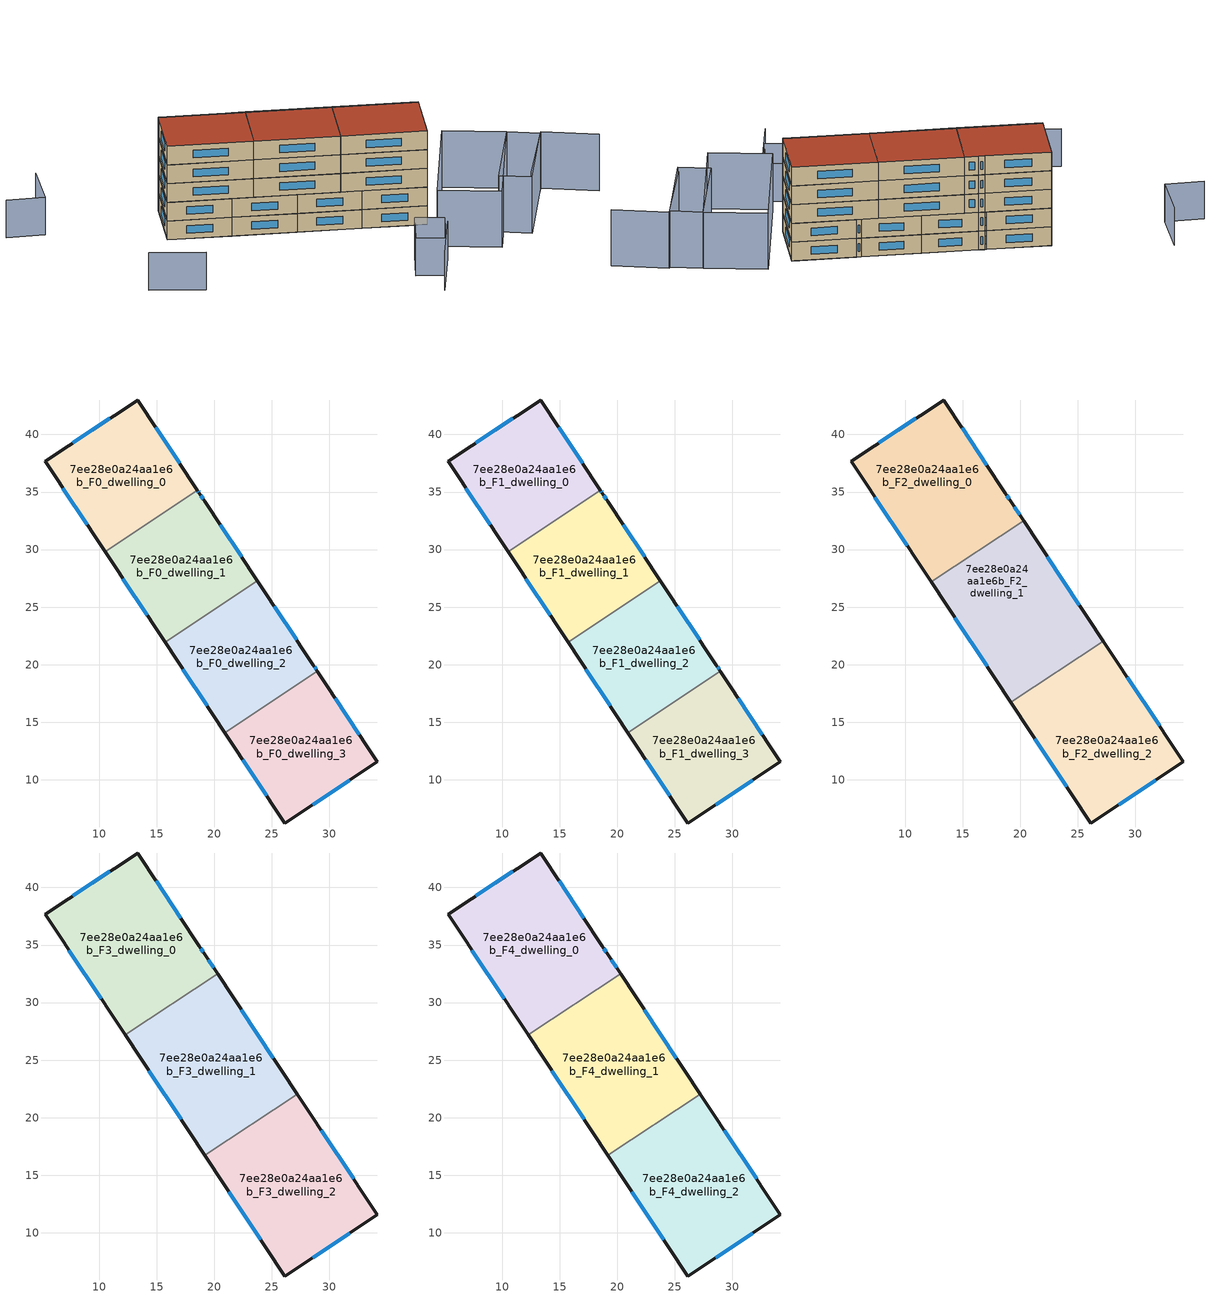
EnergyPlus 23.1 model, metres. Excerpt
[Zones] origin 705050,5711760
7ee28e0a24aa1e6b_F0_dwelling_0
 floor ground (EU_floor_Construction): 18.53,35.14 13.33,43 5.28,37.68 10.5,29.82 z0
 wall outside (EU_wall_Construction): 10.5,29.82 5.28,37.68 13.33,43 18.53,35.14 z0:3
 wall to 7ee28e0a24aa1e6b_F0_dwelling_1 (EU_wall_Construction): 18.53,35.14 10.5,29.82 z0:3
 window (EU_Window_Construction): 8.94,32.17 6.85,35.33 / 7.69,39.27 10.92,41.41 / 14.89,40.64 16.97,37.49 z0.9:2.1
7ee28e0a24aa1e6b_F0_dwelling_1
 floor ground (EU_floor_Construction): 23.74,27.28 19.15,34.21 18.69,34.91 18.53,35.14 10.5,29.82 15.71,21.96 z0
 wall outside (EU_wall_Construction): 15.71,21.96 10.5,29.82 / 18.53,35.14 18.69,34.91 19.15,34.21 23.74,27.28 z0:3
 wall to 7ee28e0a24aa1e6b_F0_dwelling_2 (EU_wall_Construction): 23.74,27.28 15.71,21.96 z0:3
 window (EU_Window_Construction): 14.15,24.31 12.06,27.46 / 18.58,35.07 18.64,34.98 / 18.83,34.7 19.01,34.42 / 20.53,32.14 22.37,29.36 z0.9:2.1
7ee28e0a24aa1e6b_F0_dwelling_2
 floor ground (EU_floor_Construction): 28.95,19.42 28.59,19.96 23.74,27.28 15.71,21.96 20.92,14.09 z0
 wall outside (EU_wall_Construction): 20.92,14.09 15.71,21.96 / 23.74,27.28 28.59,19.96 28.95,19.42 z0:3
 wall to 7ee28e0a24aa1e6b_F0_dwelling_3 (EU_wall_Construction): 28.95,19.42 20.92,14.09 z0:3
 window (EU_Window_Construction): 19.36,16.45 17.27,19.6 / 25.19,25.09 27.14,22.15 / 28.7,19.8 28.85,19.58 z0.9:2.1
7ee28e0a24aa1e6b_F0_dwelling_3
 floor ground (EU_floor_Construction): 34.17,11.55 28.95,19.42 20.92,14.09 26.13,6.24 z0
 wall outside (EU_wall_Construction): 28.95,19.42 34.17,11.55 26.13,6.24 20.92,14.09 z0:3
 window (EU_Window_Construction): 31.76,9.96 28.53,7.83 / 24.57,8.59 22.48,11.74 / 30.52,17.06 32.61,13.91 z0.9:2.1
7ee28e0a24aa1e6b_F1_dwelling_0
 floor to 7ee28e0a24aa1e6b_F0_dwelling_0 (EU_floor_Construction): 18.53,35.14 13.33,43 5.28,37.68 10.5,29.82 z3
 wall outside (EU_wall_Construction): 10.5,29.82 5.28,37.68 13.33,43 18.53,35.14 z3:6
 wall to 7ee28e0a24aa1e6b_F1_dwelling_1 (EU_wall_Construction): 18.53,35.14 10.5,29.82 z3:6
 window (EU_Window_Construction): 8.94,32.17 6.85,35.33 / 7.69,39.27 10.92,41.41 / 14.89,40.64 16.97,37.49 z3.9:5.1
7ee28e0a24aa1e6b_F1_dwelling_1
 floor to 7ee28e0a24aa1e6b_F0_dwelling_1 (EU_floor_Construction): 23.74,27.28 19.15,34.21 18.69,34.91 18.53,35.14 10.5,29.82 15.71,21.96 z3
 wall outside (EU_wall_Construction): 15.71,21.96 10.5,29.82 / 18.53,35.14 18.69,34.91 19.15,34.21 23.74,27.28 z3:6
 wall to 7ee28e0a24aa1e6b_F1_dwelling_2 (EU_wall_Construction): 23.74,27.28 15.71,21.96 z3:6
 window (EU_Window_Construction): 14.15,24.31 12.06,27.46 / 18.58,35.07 18.64,34.98 / 18.83,34.7 19.01,34.42 / 20.53,32.14 22.37,29.36 z3.9:5.1
7ee28e0a24aa1e6b_F1_dwelling_2
 floor to 7ee28e0a24aa1e6b_F0_dwelling_2 (EU_floor_Construction): 28.95,19.42 28.59,19.96 23.74,27.28 15.71,21.96 20.92,14.09 z3
 wall outside (EU_wall_Construction): 20.92,14.09 15.71,21.96 / 23.74,27.28 28.59,19.96 28.95,19.42 z3:6
 wall to 7ee28e0a24aa1e6b_F1_dwelling_3 (EU_wall_Construction): 28.95,19.42 20.92,14.09 z3:6
 window (EU_Window_Construction): 19.36,16.45 17.27,19.6 / 25.19,25.09 27.14,22.15 / 28.7,19.8 28.85,19.58 z3.9:5.1
7ee28e0a24aa1e6b_F1_dwelling_3
 floor to 7ee28e0a24aa1e6b_F0_dwelling_3 (EU_floor_Construction): 34.17,11.55 28.95,19.42 20.92,14.09 26.13,6.24 z3
 wall outside (EU_wall_Construction): 28.95,19.42 34.17,11.55 26.13,6.24 20.92,14.09 z3:6
 window (EU_Window_Construction): 31.76,9.96 28.53,7.83 / 24.57,8.59 22.48,11.74 / 30.52,17.06 32.61,13.91 z3.9:5.1
7ee28e0a24aa1e6b_F2_dwelling_0
 floor to 7ee28e0a24aa1e6b_F1_dwelling_0 (EU_floor_Construction): 18.53,35.14 13.33,43 5.28,37.68 10.5,29.82 z6
 floor to 7ee28e0a24aa1e6b_F1_dwelling_1 (EU_floor_Construction): 20.27,32.52 19.15,34.21 18.69,34.91 18.53,35.14 10.5,29.82 12.24,27.2 z6
 wall outside (EU_wall_Construction): 12.23,27.2 5.28,37.68 13.33,43 18.69,34.91 19.15,34.21 20.27,32.52 z6:9
 wall to 7ee28e0a24aa1e6b_F2_dwelling_1 (EU_wall_Construction): 20.27,32.52 12.23,27.2 z6:9
 window (EU_Window_Construction): 19.49,33.71 19.94,33.03 / 10.15,30.34 7.36,34.54 / 7.69,39.27 10.92,41.41 / 14.93,40.57 17.08,37.33 / 18.83,34.7 19.01,34.42 z6.9:8.1
7ee28e0a24aa1e6b_F2_dwelling_1
 floor to 7ee28e0a24aa1e6b_F1_dwelling_1 (EU_floor_Construction): 23.74,27.28 20.27,32.52 12.24,27.2 15.71,21.96 z6
 floor to 7ee28e0a24aa1e6b_F1_dwelling_2 (EU_floor_Construction): 27.21,22.04 23.74,27.28 15.71,21.96 19.18,16.72 z6
 wall outside (EU_wall_Construction): 20.27,32.52 27.21,22.04 / 19.18,16.71 12.23,27.2 z6:9
 wall to 7ee28e0a24aa1e6b_F2_dwelling_2 (EU_wall_Construction): 27.21,22.04 19.18,16.71 z6:9
 window (EU_Window_Construction): 22.35,29.38 25.14,25.18 / 17.1,19.85 14.31,24.06 z6.9:8.1
7ee28e0a24aa1e6b_F2_dwelling_2
 floor to 7ee28e0a24aa1e6b_F1_dwelling_2 (EU_floor_Construction): 28.95,19.42 28.59,19.96 27.21,22.04 19.18,16.71 20.92,14.09 z6
 floor to 7ee28e0a24aa1e6b_F1_dwelling_3 (EU_floor_Construction): 34.17,11.55 28.95,19.42 20.92,14.09 26.13,6.24 z6
 wall outside (EU_wall_Construction): 27.21,22.04 34.17,11.55 26.13,6.24 19.18,16.71 z6:9
 window (EU_Window_Construction): 31.76,9.96 28.53,7.83 / 24.05,9.38 21.26,13.58 / 29.3,18.9 32.09,14.69 z6.9:8.1
7ee28e0a24aa1e6b_F3_dwelling_0
 floor to 7ee28e0a24aa1e6b_F2_dwelling_0 (EU_floor_Construction): 20.27,32.52 19.15,34.21 18.69,34.91 13.33,43 5.28,37.68 12.23,27.2 z9
 wall outside (EU_wall_Construction): 12.23,27.2 5.28,37.68 13.33,43 18.69,34.91 19.15,34.21 20.27,32.52 z9:12
 wall to 7ee28e0a24aa1e6b_F3_dwelling_1 (EU_wall_Construction): 20.27,32.52 12.23,27.2 z9:12
 window (EU_Window_Construction): 19.49,33.71 19.94,33.03 / 10.15,30.34 7.36,34.54 / 7.69,39.27 10.92,41.41 / 14.93,40.57 17.08,37.33 / 18.83,34.7 19.01,34.42 z9.9:11.1
7ee28e0a24aa1e6b_F3_dwelling_1
 floor to 7ee28e0a24aa1e6b_F2_dwelling_1 (EU_floor_Construction): 27.21,22.04 20.27,32.52 12.23,27.2 19.18,16.71 z9
 wall outside (EU_wall_Construction): 20.27,32.52 27.21,22.04 / 19.18,16.71 12.23,27.2 z9:12
 wall to 7ee28e0a24aa1e6b_F3_dwelling_2 (EU_wall_Construction): 27.21,22.04 19.18,16.71 z9:12
 window (EU_Window_Construction): 22.35,29.38 25.14,25.18 / 17.1,19.85 14.31,24.06 z9.9:11.1
7ee28e0a24aa1e6b_F3_dwelling_2
 floor to 7ee28e0a24aa1e6b_F2_dwelling_2 (EU_floor_Construction): 34.17,11.55 27.21,22.04 19.18,16.71 26.13,6.24 z9
 wall outside (EU_wall_Construction): 27.21,22.04 34.17,11.55 26.13,6.24 19.18,16.71 z9:12
 window (EU_Window_Construction): 31.76,9.96 28.53,7.83 / 24.05,9.38 21.26,13.58 / 29.3,18.9 32.09,14.69 z9.9:11.1
7ee28e0a24aa1e6b_F4_dwelling_0
 floor to 7ee28e0a24aa1e6b_F3_dwelling_0 (EU_floor_Construction): 20.27,32.52 19.15,34.21 18.69,34.91 13.33,43 5.28,37.68 12.23,27.2 z12
 wall outside (EU_wall_Construction): 12.23,27.2 5.28,37.68 13.33,43 18.69,34.91 19.15,34.21 20.27,32.52 z12:15
 wall to 7ee28e0a24aa1e6b_F4_dwelling_1 (EU_wall_Construction): 20.27,32.52 12.23,27.2 z12:15
 window (EU_Window_Construction): 19.49,33.71 19.94,33.03 / 10.15,30.34 7.36,34.54 / 7.69,39.27 10.92,41.41 / 14.93,40.57 17.08,37.33 / 18.83,34.7 19.01,34.42 z12.9:14.1
 roof outside (EU_roof_Construction): 13.33,43 18.69,34.91 19.15,34.21 20.27,32.52 12.23,27.2 5.28,37.68 z15
7ee28e0a24aa1e6b_F4_dwelling_1
 floor to 7ee28e0a24aa1e6b_F3_dwelling_1 (EU_floor_Construction): 27.21,22.04 20.27,32.52 12.23,27.2 19.18,16.71 z12
 wall outside (EU_wall_Construction): 20.27,32.52 27.21,22.04 / 19.18,16.71 12.23,27.2 z12:15
 wall to 7ee28e0a24aa1e6b_F4_dwelling_2 (EU_wall_Construction): 27.21,22.04 19.18,16.71 z12:15
 window (EU_Window_Construction): 22.35,29.38 25.14,25.18 / 17.1,19.85 14.31,24.06 z12.9:14.1
 roof outside (EU_roof_Construction): 20.27,32.52 27.21,22.04 19.18,16.71 12.23,27.2 z15
7ee28e0a24aa1e6b_F4_dwelling_2
 floor to 7ee28e0a24aa1e6b_F3_dwelling_2 (EU_floor_Construction): 34.17,11.55 27.21,22.04 19.18,16.71 26.13,6.24 z12
 wall outside (EU_wall_Construction): 27.21,22.04 34.17,11.55 26.13,6.24 19.18,16.71 z12:15
 window (EU_Window_Construction): 31.76,9.96 28.53,7.83 / 24.05,9.38 21.26,13.58 / 29.3,18.9 32.09,14.69 z12.9:14.1
 roof outside (EU_roof_Construction): 27.21,22.04 34.17,11.55 26.13,6.24 19.18,16.71 z15
shading: 7.99,-5.41 17.45,-1.29 / 5.56,58.86 -0.78,54.24 / -0.78,54.24 -4.17,58.89 / -10.7,32.93 -6.91,25.54 / 10.43,0.44 16.3,3.46 / 16.3,3.46 18.28,-0.4 / 18.28,-0.4 12.41,-3.42 / 12.41,-3.42 10.43,0.44 z0:6; 31.46,-7.82 43.99,-3.23 / 43.99,-3.23 46.89,-11.17 / 28.48,-4.07 41.87,1.16 / 41.87,1.16 43.63,-3.36 / 43.63,-3.36 30.24,-8.59 / 30.24,-8.59 28.48,-4.07 / 38.07,9.67 41.86,1.15 / 41.86,1.15 24.11,-6.74 / 24.11,-6.74 20.32,1.78 / 20.32,1.78 38.07,9.67 z0:9
[Building]
EU S2 Campaign: North Axis=0; Terrain=City; Solar Distribution=FullExterior
[Site:Location]
London: Latitude=51.5; Longitude=-0.5; Time Zone=0; Elevation=25
[SizingPeriod:WeatherFileDays]
AnnualSizingPeriod: Begin Month=1; Begin Day of Month=1; End Month=12; End Day of Month=31; Day of Week for Start Day=Monday; Use Weather File Daylight Saving Period=No; Use Weather File Rain and Snow Indicators=No
[MATERIAL]
EU_InternalMass_Material: Roughness=MediumRough; Thickness=0.1; Conductivity=1; Density=1800; Specific Heat=900; Thermal Absorptance=0.9; Solar Absorptance=0.7; Visible Absorptance=0.7
[MATERIAL:NOMASS] Roughness=MediumRough; Thermal Absorptance=0.9; Solar Absorptance=0.7; Visible Absorptance=0.7
Name | Thermal Resistance
EU_wall_NoMass | 1.04674
EU_roof_NoMass | 4.32442
EU_floor_NoMass | 2.04616
[WINDOWMATERIAL:SIMPLEGLAZINGSYSTEM]
EU_Window_SimpleGlazing: UFactor=4.25843; Solar Heat Gain Coefficient=0.85; Visible Transmittance=0.85
[CONSTRUCTION]
EU_wall_Construction: EU_wall_NoMass
EU_roof_Construction: EU_roof_NoMass
EU_floor_Construction: EU_floor_NoMass
EU_InternalMass_Construction: EU_InternalMass_Material
EU_Window_Construction: EU_Window_SimpleGlazing
[ZONE] Type=1; Multiplier=1; Ceiling Height=autocalculate; Floor Area=autocalculate; Part of Total Floor Area=Yes
Name | Volume
7ee28e0a24aa1e6b_F0_dwelling_0; 7ee28e0a24aa1e6b_F1_dwelling_0 | 272.703
7ee28e0a24aa1e6b_F2_dwelling_0; 7ee28e0a24aa1e6b_F3_dwelling_0; 7ee28e0a24aa1e6b_F4_dwelling_0 | 363.587
7ee28e0a24aa1e6b_F0_dwelling_1; 7ee28e0a24aa1e6b_F1_dwelling_1 | 272.696
7ee28e0a24aa1e6b_F2_dwelling_1; 7ee28e0a24aa1e6b_F3_dwelling_1; 7ee28e0a24aa1e6b_F4_dwelling_1 | 363.598
7ee28e0a24aa1e6b_F0_dwelling_2; 7ee28e0a24aa1e6b_F1_dwelling_2 | 272.698
7ee28e0a24aa1e6b_F2_dwelling_2; 7ee28e0a24aa1e6b_F3_dwelling_2; 7ee28e0a24aa1e6b_F4_dwelling_2 | 363.622
7ee28e0a24aa1e6b_F0_dwelling_3; 7ee28e0a24aa1e6b_F1_dwelling_3 | 272.699
[INTERNALMASS] Construction=EU_InternalMass_Construction
Name | Zone or ZoneList | Surface Area
7ee28e0a24aa1e6b_F0_dwelling_0_EU_InternalMass | 7ee28e0a24aa1e6b_F0_dwelling_0 | 90.9013
7ee28e0a24aa1e6b_F0_dwelling_1_EU_InternalMass | 7ee28e0a24aa1e6b_F0_dwelling_1 | 90.8982
7ee28e0a24aa1e6b_F0_dwelling_2_EU_InternalMass | 7ee28e0a24aa1e6b_F0_dwelling_2 | 90.8994
7ee28e0a24aa1e6b_F0_dwelling_3_EU_InternalMass | 7ee28e0a24aa1e6b_F0_dwelling_3 | 90.8942
7ee28e0a24aa1e6b_F1_dwelling_0_EU_InternalMass | 7ee28e0a24aa1e6b_F1_dwelling_0 | 90.9013
7ee28e0a24aa1e6b_F1_dwelling_1_EU_InternalMass | 7ee28e0a24aa1e6b_F1_dwelling_1 | 90.8982
7ee28e0a24aa1e6b_F1_dwelling_2_EU_InternalMass | 7ee28e0a24aa1e6b_F1_dwelling_2 | 90.8994
7ee28e0a24aa1e6b_F1_dwelling_3_EU_InternalMass | 7ee28e0a24aa1e6b_F1_dwelling_3 | 90.8942
7ee28e0a24aa1e6b_F2_dwelling_0_EU_InternalMass | 7ee28e0a24aa1e6b_F2_dwelling_0 | 121.196
7ee28e0a24aa1e6b_F2_dwelling_1_EU_InternalMass | 7ee28e0a24aa1e6b_F2_dwelling_1 | 121.199
7ee28e0a24aa1e6b_F2_dwelling_2_EU_InternalMass | 7ee28e0a24aa1e6b_F2_dwelling_2 | 121.196
7ee28e0a24aa1e6b_F3_dwelling_0_EU_InternalMass | 7ee28e0a24aa1e6b_F3_dwelling_0 | 121.196
7ee28e0a24aa1e6b_F3_dwelling_1_EU_InternalMass | 7ee28e0a24aa1e6b_F3_dwelling_1 | 121.199
7ee28e0a24aa1e6b_F3_dwelling_2_EU_InternalMass | 7ee28e0a24aa1e6b_F3_dwelling_2 | 121.196
7ee28e0a24aa1e6b_F4_dwelling_0_EU_InternalMass | 7ee28e0a24aa1e6b_F4_dwelling_0 | 121.196
7ee28e0a24aa1e6b_F4_dwelling_1_EU_InternalMass | 7ee28e0a24aa1e6b_F4_dwelling_1 | 121.199
7ee28e0a24aa1e6b_F4_dwelling_2_EU_InternalMass | 7ee28e0a24aa1e6b_F4_dwelling_2 | 121.196
[OTHEREQUIPMENT] Fuel Type=Electricity; Design Level Calculation Method=Watts/Area; Power per Zone Floor Area=1; Fraction Latent=0; Fraction Radiant=0; Fraction Lost=0; Carbon Dioxide Generation Rate=0; EndUse Subcategory=EU_Step8_InternalGains
Name | Zone or ZoneList or Space or SpaceList | Schedule
EU_Step8_InternalGain_7ee28e0a24aa1e6b_F0_dwelling_0_f000 | 7ee28e0a24aa1e6b_F0_dwelling_0 | EU_Step8_GainSchedule_7ee28e0a24aa1e6b_F0_dwelling_0_f000
EU_Step8_InternalGain_7ee28e0a24aa1e6b_F0_dwelling_1_f000 | 7ee28e0a24aa1e6b_F0_dwelling_1 | EU_Step8_GainSchedule_7ee28e0a24aa1e6b_F0_dwelling_1_f000
EU_Step8_InternalGain_7ee28e0a24aa1e6b_F0_dwelling_2_f000 | 7ee28e0a24aa1e6b_F0_dwelling_2 | EU_Step8_GainSchedule_7ee28e0a24aa1e6b_F0_dwelling_2_f000
EU_Step8_InternalGain_7ee28e0a24aa1e6b_F0_dwelling_3_f000 | 7ee28e0a24aa1e6b_F0_dwelling_3 | EU_Step8_GainSchedule_7ee28e0a24aa1e6b_F0_dwelling_3_f000
EU_Step8_InternalGain_7ee28e0a24aa1e6b_F1_dwelling_0_f000 | 7ee28e0a24aa1e6b_F1_dwelling_0 | EU_Step8_GainSchedule_7ee28e0a24aa1e6b_F1_dwelling_0_f000
EU_Step8_InternalGain_7ee28e0a24aa1e6b_F1_dwelling_1_f000 | 7ee28e0a24aa1e6b_F1_dwelling_1 | EU_Step8_GainSchedule_7ee28e0a24aa1e6b_F1_dwelling_1_f000
EU_Step8_InternalGain_7ee28e0a24aa1e6b_F1_dwelling_2_f000 | 7ee28e0a24aa1e6b_F1_dwelling_2 | EU_Step8_GainSchedule_7ee28e0a24aa1e6b_F1_dwelling_2_f000
EU_Step8_InternalGain_7ee28e0a24aa1e6b_F1_dwelling_3_f000 | 7ee28e0a24aa1e6b_F1_dwelling_3 | EU_Step8_GainSchedule_7ee28e0a24aa1e6b_F1_dwelling_3_f000
EU_Step8_InternalGain_7ee28e0a24aa1e6b_F2_dwelling_0_f000 | 7ee28e0a24aa1e6b_F2_dwelling_0 | EU_Step8_GainSchedule_7ee28e0a24aa1e6b_F2_dwelling_0_f000
EU_Step8_InternalGain_7ee28e0a24aa1e6b_F2_dwelling_1_f000 | 7ee28e0a24aa1e6b_F2_dwelling_1 | EU_Step8_GainSchedule_7ee28e0a24aa1e6b_F2_dwelling_1_f000
EU_Step8_InternalGain_7ee28e0a24aa1e6b_F2_dwelling_2_f000 | 7ee28e0a24aa1e6b_F2_dwelling_2 | EU_Step8_GainSchedule_7ee28e0a24aa1e6b_F2_dwelling_2_f000
EU_Step8_InternalGain_7ee28e0a24aa1e6b_F3_dwelling_0_f000 | 7ee28e0a24aa1e6b_F3_dwelling_0 | EU_Step8_GainSchedule_7ee28e0a24aa1e6b_F3_dwelling_0_f000
EU_Step8_InternalGain_7ee28e0a24aa1e6b_F3_dwelling_1_f000 | 7ee28e0a24aa1e6b_F3_dwelling_1 | EU_Step8_GainSchedule_7ee28e0a24aa1e6b_F3_dwelling_1_f000
EU_Step8_InternalGain_7ee28e0a24aa1e6b_F3_dwelling_2_f000 | 7ee28e0a24aa1e6b_F3_dwelling_2 | EU_Step8_GainSchedule_7ee28e0a24aa1e6b_F3_dwelling_2_f000
EU_Step8_InternalGain_7ee28e0a24aa1e6b_F4_dwelling_0_f000 | 7ee28e0a24aa1e6b_F4_dwelling_0 | EU_Step8_GainSchedule_7ee28e0a24aa1e6b_F4_dwelling_0_f000
EU_Step8_InternalGain_7ee28e0a24aa1e6b_F4_dwelling_1_f000 | 7ee28e0a24aa1e6b_F4_dwelling_1 | EU_Step8_GainSchedule_7ee28e0a24aa1e6b_F4_dwelling_1_f000
EU_Step8_InternalGain_7ee28e0a24aa1e6b_F4_dwelling_2_f000 | 7ee28e0a24aa1e6b_F4_dwelling_2 | EU_Step8_GainSchedule_7ee28e0a24aa1e6b_F4_dwelling_2_f000
[ZONEVENTILATION:DESIGNFLOWRATE] Schedule=EU_AlwaysOn; Design Flow Rate Calculation Method=AirChanges/Hour; Air Changes per Hour=0.488719; Ventilation Type=Natural; Fan Pressure Rise=0; Fan Total Efficiency=1; Constant Term Coefficient=1; Temperature Term Coefficient=0; Velocity Term Coefficient=0; Velocity Squared Term Coefficient=0; Minimum Indoor Temperature=-100; Maximum Indoor Temperature=100; Delta Temperature=-100; Minimum Outdoor Temperature=-100; Maximum Outdoor Temperature=100; Maximum Wind Speed=40
Name | Zone or ZoneList or Space or SpaceList
EU_ConstantAir_7ee28e0a24aa1e6b_F0_dwelling_0 | 7ee28e0a24aa1e6b_F0_dwelling_0
EU_ConstantAir_7ee28e0a24aa1e6b_F0_dwelling_1 | 7ee28e0a24aa1e6b_F0_dwelling_1
EU_ConstantAir_7ee28e0a24aa1e6b_F0_dwelling_2 | 7ee28e0a24aa1e6b_F0_dwelling_2
EU_ConstantAir_7ee28e0a24aa1e6b_F0_dwelling_3 | 7ee28e0a24aa1e6b_F0_dwelling_3
EU_ConstantAir_7ee28e0a24aa1e6b_F1_dwelling_0 | 7ee28e0a24aa1e6b_F1_dwelling_0
EU_ConstantAir_7ee28e0a24aa1e6b_F1_dwelling_1 | 7ee28e0a24aa1e6b_F1_dwelling_1
EU_ConstantAir_7ee28e0a24aa1e6b_F1_dwelling_2 | 7ee28e0a24aa1e6b_F1_dwelling_2
EU_ConstantAir_7ee28e0a24aa1e6b_F1_dwelling_3 | 7ee28e0a24aa1e6b_F1_dwelling_3
EU_ConstantAir_7ee28e0a24aa1e6b_F2_dwelling_0 | 7ee28e0a24aa1e6b_F2_dwelling_0
EU_ConstantAir_7ee28e0a24aa1e6b_F2_dwelling_1 | 7ee28e0a24aa1e6b_F2_dwelling_1
EU_ConstantAir_7ee28e0a24aa1e6b_F2_dwelling_2 | 7ee28e0a24aa1e6b_F2_dwelling_2
EU_ConstantAir_7ee28e0a24aa1e6b_F3_dwelling_0 | 7ee28e0a24aa1e6b_F3_dwelling_0
EU_ConstantAir_7ee28e0a24aa1e6b_F3_dwelling_1 | 7ee28e0a24aa1e6b_F3_dwelling_1
EU_ConstantAir_7ee28e0a24aa1e6b_F3_dwelling_2 | 7ee28e0a24aa1e6b_F3_dwelling_2
EU_ConstantAir_7ee28e0a24aa1e6b_F4_dwelling_0 | 7ee28e0a24aa1e6b_F4_dwelling_0
EU_ConstantAir_7ee28e0a24aa1e6b_F4_dwelling_1 | 7ee28e0a24aa1e6b_F4_dwelling_1
EU_ConstantAir_7ee28e0a24aa1e6b_F4_dwelling_2 | 7ee28e0a24aa1e6b_F4_dwelling_2
[HVACTEMPLATE:THERMOSTAT] Constant Heating Setpoint=20; Constant Cooling Setpoint=50
EU_HeatOnly_7ee28e0a24aa1e6b_F0_dwelling_0; EU_HeatOnly_7ee28e0a24aa1e6b_F0_dwelling_1; EU_HeatOnly_7ee28e0a24aa1e6b_F0_dwelling_2; EU_HeatOnly_7ee28e0a24aa1e6b_F0_dwelling_3; EU_HeatOnly_7ee28e0a24aa1e6b_F1_dwelling_0; EU_HeatOnly_7ee28e0a24aa1e6b_F1_dwelling_1; EU_HeatOnly_7ee28e0a24aa1e6b_F1_dwelling_2; EU_HeatOnly_7ee28e0a24aa1e6b_F1_dwelling_3; EU_HeatOnly_7ee28e0a24aa1e6b_F2_dwelling_0; EU_HeatOnly_7ee28e0a24aa1e6b_F2_dwelling_1; EU_HeatOnly_7ee28e0a24aa1e6b_F2_dwelling_2; EU_HeatOnly_7ee28e0a24aa1e6b_F3_dwelling_0; EU_HeatOnly_7ee28e0a24aa1e6b_F3_dwelling_1; EU_HeatOnly_7ee28e0a24aa1e6b_F3_dwelling_2; EU_HeatOnly_7ee28e0a24aa1e6b_F4_dwelling_0; EU_HeatOnly_7ee28e0a24aa1e6b_F4_dwelling_1; EU_HeatOnly_7ee28e0a24aa1e6b_F4_dwelling_2
[HVACTEMPLATE:ZONE:IDEALLOADSAIRSYSTEM] System Availability Schedule=EU_AlwaysOn; Maximum Heating Supply Air Temperature=50; Minimum Cooling Supply Air Temperature=13; Maximum Heating Supply Air Humidity Ratio=0.0156; Minimum Cooling Supply Air Humidity Ratio=0.0077; Heating Limit=NoLimit; Cooling Limit=NoLimit; Heating Availability Schedule=EU_AlwaysOn; Cooling Availability Schedule=EU_CoolingOff; Dehumidification Control Type=ConstantSensibleHeatRatio; Cooling Sensible Heat Ratio=0.7; Dehumidification Setpoint=60; Humidification Control Type=None; Humidification Setpoint=30; Outdoor Air Method=None; Outdoor Air Flow Rate per Person=0.00944; Outdoor Air Flow Rate per Zone Floor Area=0; Outdoor Air Flow Rate per Zone=0; Demand Controlled Ventilation Type=None; Outdoor Air Economizer Type=NoEconomizer; Heat Recovery Type=None; Sensible Heat Recovery Effectiveness=0.7; Latent Heat Recovery Effectiveness=0.65
Name | Template Thermostat
7ee28e0a24aa1e6b_F0_dwelling_0 | EU_HeatOnly_7ee28e0a24aa1e6b_F0_dwelling_0
7ee28e0a24aa1e6b_F0_dwelling_1 | EU_HeatOnly_7ee28e0a24aa1e6b_F0_dwelling_1
7ee28e0a24aa1e6b_F0_dwelling_2 | EU_HeatOnly_7ee28e0a24aa1e6b_F0_dwelling_2
7ee28e0a24aa1e6b_F0_dwelling_3 | EU_HeatOnly_7ee28e0a24aa1e6b_F0_dwelling_3
7ee28e0a24aa1e6b_F1_dwelling_0 | EU_HeatOnly_7ee28e0a24aa1e6b_F1_dwelling_0
7ee28e0a24aa1e6b_F1_dwelling_1 | EU_HeatOnly_7ee28e0a24aa1e6b_F1_dwelling_1
7ee28e0a24aa1e6b_F1_dwelling_2 | EU_HeatOnly_7ee28e0a24aa1e6b_F1_dwelling_2
7ee28e0a24aa1e6b_F1_dwelling_3 | EU_HeatOnly_7ee28e0a24aa1e6b_F1_dwelling_3
7ee28e0a24aa1e6b_F2_dwelling_0 | EU_HeatOnly_7ee28e0a24aa1e6b_F2_dwelling_0
7ee28e0a24aa1e6b_F2_dwelling_1 | EU_HeatOnly_7ee28e0a24aa1e6b_F2_dwelling_1
7ee28e0a24aa1e6b_F2_dwelling_2 | EU_HeatOnly_7ee28e0a24aa1e6b_F2_dwelling_2
7ee28e0a24aa1e6b_F3_dwelling_0 | EU_HeatOnly_7ee28e0a24aa1e6b_F3_dwelling_0
7ee28e0a24aa1e6b_F3_dwelling_1 | EU_HeatOnly_7ee28e0a24aa1e6b_F3_dwelling_1
7ee28e0a24aa1e6b_F3_dwelling_2 | EU_HeatOnly_7ee28e0a24aa1e6b_F3_dwelling_2
7ee28e0a24aa1e6b_F4_dwelling_0 | EU_HeatOnly_7ee28e0a24aa1e6b_F4_dwelling_0
7ee28e0a24aa1e6b_F4_dwelling_1 | EU_HeatOnly_7ee28e0a24aa1e6b_F4_dwelling_1
7ee28e0a24aa1e6b_F4_dwelling_2 | EU_HeatOnly_7ee28e0a24aa1e6b_F4_dwelling_2
[SIZING:ZONE] Zone Cooling Design Supply Air Temperature Input Method=SupplyAirTemperature; Zone Cooling Design Supply Air Temperature=13; Zone Heating Design Supply Air Temperature Input Method=SupplyAirTemperature; Zone Heating Design Supply Air Temperature=50; Zone Cooling Design Supply Air Humidity Ratio=0.008; Zone Heating Design Supply Air Humidity Ratio=0.008; Cooling Design Air Flow Method=DesignDay; Cooling Design Air Flow Rate=0; Cooling Minimum Air Flow per Zone Floor Area=0.000762; Cooling Minimum Air Flow=0; Cooling Minimum Air Flow Fraction=0.2; Heating Design Air Flow Method=DesignDay; Heating Design Air Flow Rate=0; Heating Maximum Air Flow per Zone Floor Area=0.002032; Heating Maximum Air Flow=0.141576; Heating Maximum Air Flow Fraction=0.3; Account for Dedicated Outdoor Air System=No; Dedicated Outdoor Air System Control Strategy=NeutralSupplyAir; Dedicated Outdoor Air Low Setpoint Temperature for Design=autosize; Dedicated Outdoor Air High Setpoint Temperature for Design=autosize; Zone Load Sizing Method=Sensible Load Only No Latent Load; Zone Latent Cooling Design Supply Air Humidity Ratio Input Method=HumidityRatioDifference; Zone Cooling Design Supply Air Humidity Ratio Difference=0.005; Zone Latent Heating Design Supply Air Humidity Ratio Input Method=HumidityRatioDifference; Zone Humidification Design Supply Air Humidity Ratio Difference=0.005
7ee28e0a24aa1e6b_F0_dwelling_0; 7ee28e0a24aa1e6b_F0_dwelling_1; 7ee28e0a24aa1e6b_F0_dwelling_2; 7ee28e0a24aa1e6b_F0_dwelling_3; 7ee28e0a24aa1e6b_F1_dwelling_0; 7ee28e0a24aa1e6b_F1_dwelling_1; 7ee28e0a24aa1e6b_F1_dwelling_2; 7ee28e0a24aa1e6b_F1_dwelling_3; 7ee28e0a24aa1e6b_F2_dwelling_0; 7ee28e0a24aa1e6b_F2_dwelling_1; 7ee28e0a24aa1e6b_F2_dwelling_2; 7ee28e0a24aa1e6b_F3_dwelling_0; 7ee28e0a24aa1e6b_F3_dwelling_1; 7ee28e0a24aa1e6b_F3_dwelling_2; 7ee28e0a24aa1e6b_F4_dwelling_0; 7ee28e0a24aa1e6b_F4_dwelling_1; 7ee28e0a24aa1e6b_F4_dwelling_2
[SCHEDULE:CONSTANT]
Name | Hourly Value
EU_AlwaysOn | 1
EU_CoolingOff | 0
[SCHEDULE:FILE] Column Number=1; Rows to Skip at Top=0; Number of Hours of Data=8760; Column Separator=Comma; Interpolate to Timestep=No; Minutes per Item=60; Adjust Schedule for Daylight Savings=Yes
Name | File
EU_Step8_GainSchedule_7ee28e0a24aa1e6b_F0_dwelling_0_f000 | ../../schedules/7ee28e0a24aa1e6b/7ee28e0a24aa1e6b_F0_dwelling_0_f000_gain.csv
EU_Step8_GainSchedule_7ee28e0a24aa1e6b_F0_dwelling_1_f000 | ../../schedules/7ee28e0a24aa1e6b/7ee28e0a24aa1e6b_F0_dwelling_1_f000_gain.csv
EU_Step8_GainSchedule_7ee28e0a24aa1e6b_F0_dwelling_2_f000 | ../../schedules/7ee28e0a24aa1e6b/7ee28e0a24aa1e6b_F0_dwelling_2_f000_gain.csv
EU_Step8_GainSchedule_7ee28e0a24aa1e6b_F0_dwelling_3_f000 | ../../schedules/7ee28e0a24aa1e6b/7ee28e0a24aa1e6b_F0_dwelling_3_f000_gain.csv
EU_Step8_GainSchedule_7ee28e0a24aa1e6b_F1_dwelling_0_f000 | ../../schedules/7ee28e0a24aa1e6b/7ee28e0a24aa1e6b_F1_dwelling_0_f000_gain.csv
EU_Step8_GainSchedule_7ee28e0a24aa1e6b_F1_dwelling_1_f000 | ../../schedules/7ee28e0a24aa1e6b/7ee28e0a24aa1e6b_F1_dwelling_1_f000_gain.csv
EU_Step8_GainSchedule_7ee28e0a24aa1e6b_F1_dwelling_2_f000 | ../../schedules/7ee28e0a24aa1e6b/7ee28e0a24aa1e6b_F1_dwelling_2_f000_gain.csv
EU_Step8_GainSchedule_7ee28e0a24aa1e6b_F1_dwelling_3_f000 | ../../schedules/7ee28e0a24aa1e6b/7ee28e0a24aa1e6b_F1_dwelling_3_f000_gain.csv
EU_Step8_GainSchedule_7ee28e0a24aa1e6b_F2_dwelling_0_f000 | ../../schedules/7ee28e0a24aa1e6b/7ee28e0a24aa1e6b_F2_dwelling_0_f000_gain.csv
EU_Step8_GainSchedule_7ee28e0a24aa1e6b_F2_dwelling_1_f000 | ../../schedules/7ee28e0a24aa1e6b/7ee28e0a24aa1e6b_F2_dwelling_1_f000_gain.csv
EU_Step8_GainSchedule_7ee28e0a24aa1e6b_F2_dwelling_2_f000 | ../../schedules/7ee28e0a24aa1e6b/7ee28e0a24aa1e6b_F2_dwelling_2_f000_gain.csv
EU_Step8_GainSchedule_7ee28e0a24aa1e6b_F3_dwelling_0_f000 | ../../schedules/7ee28e0a24aa1e6b/7ee28e0a24aa1e6b_F3_dwelling_0_f000_gain.csv
EU_Step8_GainSchedule_7ee28e0a24aa1e6b_F3_dwelling_1_f000 | ../../schedules/7ee28e0a24aa1e6b/7ee28e0a24aa1e6b_F3_dwelling_1_f000_gain.csv
EU_Step8_GainSchedule_7ee28e0a24aa1e6b_F3_dwelling_2_f000 | ../../schedules/7ee28e0a24aa1e6b/7ee28e0a24aa1e6b_F3_dwelling_2_f000_gain.csv
EU_Step8_GainSchedule_7ee28e0a24aa1e6b_F4_dwelling_0_f000 | ../../schedules/7ee28e0a24aa1e6b/7ee28e0a24aa1e6b_F4_dwelling_0_f000_gain.csv
EU_Step8_GainSchedule_7ee28e0a24aa1e6b_F4_dwelling_1_f000 | ../../schedules/7ee28e0a24aa1e6b/7ee28e0a24aa1e6b_F4_dwelling_1_f000_gain.csv
EU_Step8_GainSchedule_7ee28e0a24aa1e6b_F4_dwelling_2_f000 | ../../schedules/7ee28e0a24aa1e6b/7ee28e0a24aa1e6b_F4_dwelling_2_f000_gain.csv
